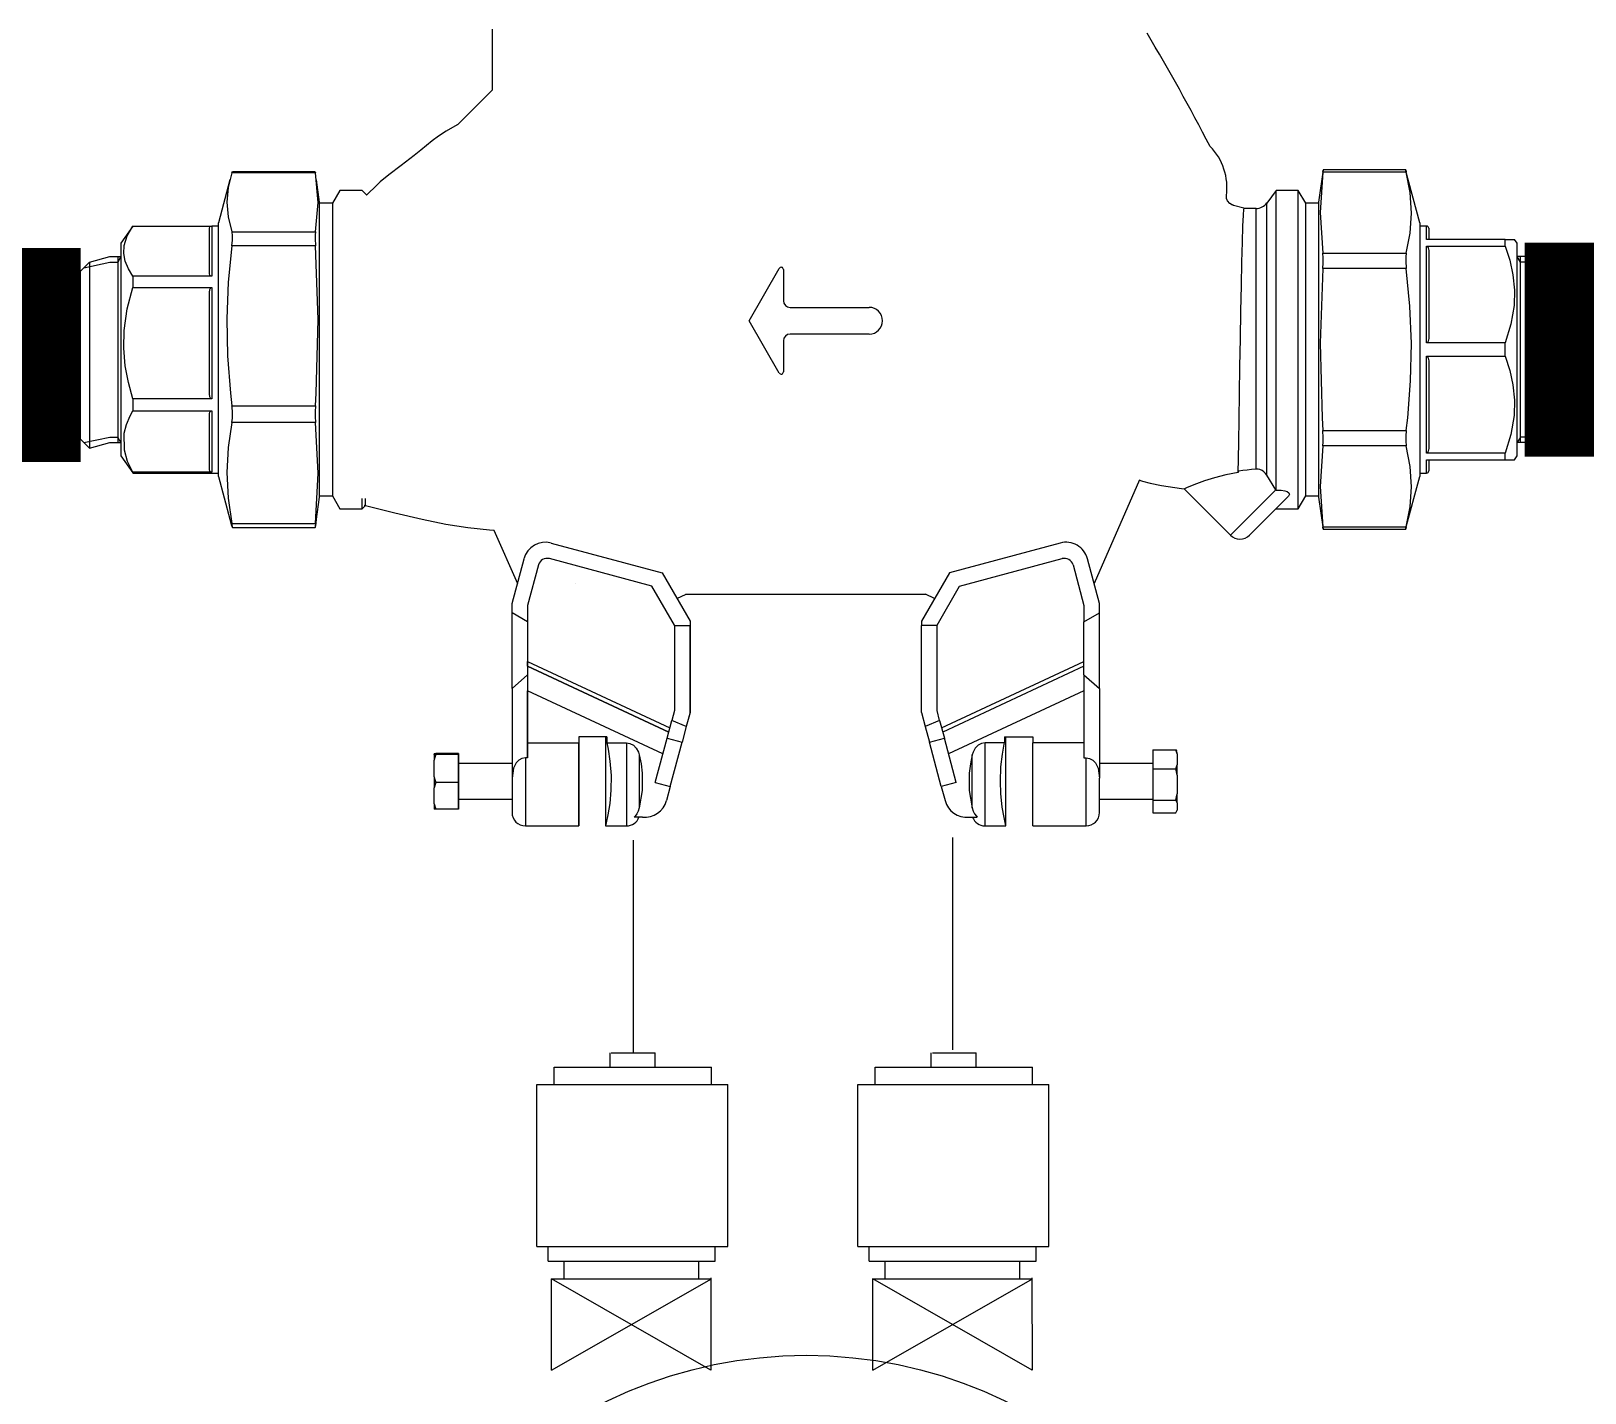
# Model space of a CAD drawing. Extents: x -6531732 to 89637, y -8915 to 32458.
# Drawn here: x 60513 to 61058, y 22452 to 22930 of the extents above; entities that cross this region are included whole.
import ezdxf
from ezdxf import colors
from ezdxf.entities.mleader import LeaderData, LeaderLine
from ezdxf.math import Vec2, Vec3

# ---------------------------------------------------------------- set-up
doc = ezdxf.new("R2010")
doc.units = 0
doc.linetypes.add('DASHED', pattern=[0.75, 0.5, -0.25])
doc.layers.add('SAN-MC-HIDRANT', color=1, linetype='HE_LINE', lineweight=25)
doc.layers.add('SAN-MC-VALVE', color=7, linetype='Continuous', lineweight=5)
doc.layers.add('SAN-MC-TEXT', color=7, linetype='Continuous')
doc.styles.add('MC-1_la_050', font='arial.ttf', dxfattribs={"height": 0.1})
doc.styles.get("Standard").update_dxf_attribs({"font": 'arial.ttf'})
doc.linetypes.add('HE_LINE', pattern='A,300,-250,["HE",Standard,S=0.5,R=0,X=-100.5,Y=-30.5],-100', length=650)

# ---------------------------------------------------------------- blocks, each defined once
blk = doc.blocks.new('Debitmetru')
at = {"layer": 'SAN-MC-VALVE', "linetype": 'Continuous', "lineweight": 5}
for p, q in [((142030.14, -92760.31), (142030.14, -92781.72)), ((142030.14, -92781.72), (142018.03, -92793.83)), ((141938.22, -92813.15), (141934.2, -92828.17)), ((141968.21, -92810.72), (141938.96, -92810.72)), ((141968.12, -92810.29), (141939.14, -92810.29)), ((141969.7, -92820.95), (141968.6, -92813.15)), ((142321.49, -92809.64), (142319.9, -92820.95)), ((142350.64, -92810.48), (142321.39, -92810.48)), ((142350.46, -92809.64), (142321.48, -92809.64)), ((142355.4, -92828.17), (142350.44, -92809.64)), ((141976.79, -92816.86), (141974.18, -92821.37)), ((141984.59, -92816.86), (141976.79, -92816.86)), ((141986.3, -92818.47), (141984.59, -92816.86)), ((142305.01, -92816.86), (142301.77, -92821.27)), ((142305.01, -92921.85), (142305.01, -92816.86)), ((142312.81, -92816.86), (142305.01, -92816.86)), ((142315.42, -92821.37), (142312.81, -92816.86)), ((142312.81, -92872.63), (142312.81, -92816.86)), ((141969.7, -92924.31), (141969.7, -92820.95)), ((141974.18, -92821.37), (141969.7, -92821.37)), ((141974.18, -92821.37), (141974.18, -92923.88)), ((142289.68, -92822), (142289.72, -92821.96)), ((142298, -92823.17), (142293.67, -92823.17)), ((142293.67, -92823.25), (142293.67, -92823.23)), ((142298, -92914.54), (142298, -92823.17)), ((142301.77, -92916.69), (142301.77, -92821.27)), ((142315.42, -92872.63), (142315.42, -92821.37)), ((142319.9, -92821.37), (142315.42, -92821.37)), ((142319.9, -92820.95), (142319.9, -92872.63)), ((141904.19, -92829.41), (141900.04, -92835.34)), ((141904.25, -92829.34), (141931.86, -92829.34)), ((141931.08, -92846.11), (141931.08, -92830.14)), ((141931.86, -92829.34), (141931.86, -92846.91)), ((141934.2, -92829.34), (141931.86, -92829.34)), ((141934.2, -92865.92), (141934.2, -92828.17)), ((142355.4, -92828.17), (142355.4, -92917.09)), ((142357.74, -92829.34), (142355.4, -92829.34)), ((142357.74, -92834.02), (142357.74, -92829.34)), ((142358.52, -92830.12), (142358.52, -92834.02)), ((141900.04, -92835.34), (141900.04, -92852.14)), ((141938.96, -92831.35), (141968.21, -92831.35)), ((142385.35, -92834.02), (142357.74, -92834.02)), ((142385.35, -92836.37), (142385.35, -92834.02)), ((142385.35, -92834.02), (142388.63, -92834.02)), ((142389.56, -92835.34), (142388.63, -92834.02)), ((142389.56, -92872.63), (142389.56, -92835.34)), ((141889.03, -92841.98), (141896.14, -92840.02)), ((141896.14, -92840.02), (141900.04, -92840.02)), ((141898.92, -92840.02), (141898.92, -92905.23)), ((141900.04, -92840.02), (141898.92, -92841.97)), ((141968.21, -92836.22), (141938.96, -92836.22)), ((142321.39, -92838.85), (142350.64, -92838.85)), ((142357.74, -92836.37), (142385.35, -92836.37)), ((142357.74, -92870.28), (142357.74, -92836.37)), ((142358.52, -92837.92), (142358.52, -92868.72)), ((142393.46, -92840.02), (142389.56, -92840.02)), ((142390.68, -92841.97), (142389.56, -92840.02)), ((142390.68, -92905.23), (142390.68, -92840.02)), ((142400.57, -92840.02), (142393.46, -92840.02)), ((142400.57, -92905.23), (142400.57, -92840.02)), ((142403.69, -92843.14), (142400.57, -92840.02)), ((141889.03, -92841.98), (141885.91, -92845.1)), ((141885.91, -92904.06), (141885.91, -92845.1)), ((141887.08, -92843.93), (141896.14, -92841.97)), ((141889.03, -92841.98), (141889.03, -92907.18)), ((141896.14, -92841.97), (141898.92, -92841.97)), ((141931.86, -92846.91), (141904.25, -92846.91)), ((141904.25, -92846.91), (141904.25, -92850.84)), ((142120.24, -92862.51), (142130.82, -92844.18)), ((142132.28, -92844.57), (142132.28, -92855.49)), ((142350.64, -92844.25), (142321.39, -92844.25)), ((142393.46, -92841.97), (142390.68, -92841.97)), ((142402.52, -92841.97), (142393.46, -92841.97)), ((142403.69, -92843.14), (142403.69, -92902.11)), ((141900.04, -92852.14), (141900.04, -92909.91)), ((141904.25, -92850.84), (141931.86, -92850.84)), ((141931.86, -92850.84), (141931.86, -92889.93)), ((141931.08, -92888.14), (141931.08, -92852.63)), ((142130.82, -92880.84), (142120.24, -92862.51)), ((142134.62, -92857.83), (142162.36, -92857.83)), ((141934.2, -92917.09), (141934.2, -92865.92)), ((142162.36, -92867.19), (142134.62, -92867.19)), ((142132.28, -92869.53), (142132.28, -92880.45)), ((142312.81, -92928.4), (142312.81, -92872.63)), ((142315.42, -92923.88), (142315.42, -92872.63)), ((142319.9, -92872.63), (142319.9, -92924.31)), ((142385.35, -92870.28), (142357.74, -92870.28)), ((142385.35, -92874.98), (142385.35, -92870.28)), ((142389.56, -92909.91), (142389.56, -92872.63)), ((142357.74, -92874.98), (142385.35, -92874.98)), ((142357.74, -92908.89), (142357.74, -92874.98)), ((142358.52, -92876.53), (142358.52, -92907.33)), ((141931.86, -92889.93), (141904.25, -92889.93)), ((141904.25, -92889.93), (141904.25, -92894.13)), ((141904.25, -92894.13), (141931.86, -92894.13)), ((141931.08, -92914.66), (141931.08, -92895.11)), ((141931.86, -92894.13), (141931.86, -92915.64)), ((141938.96, -92892.31), (141968.21, -92892.31)), ((141968.21, -92898.13), (141938.96, -92898.13)), ((142321.39, -92901), (142350.64, -92901)), ((141885.91, -92904.06), (141889.03, -92907.18)), ((141887.08, -92905.23), (141896.14, -92903.28)), ((141889.03, -92907.18), (141896.14, -92905.23)), ((141896.14, -92903.28), (141898.92, -92903.28)), ((141896.14, -92905.23), (141900.04, -92905.23)), ((141900.04, -92905.23), (141898.92, -92903.28)), ((142350.64, -92906.4), (142321.39, -92906.4)), ((142390.68, -92903.28), (142389.56, -92905.23)), ((142393.46, -92905.23), (142389.56, -92905.23)), ((142393.46, -92903.28), (142390.68, -92903.28)), ((142402.52, -92903.28), (142393.46, -92903.28)), ((142400.57, -92905.23), (142393.46, -92905.23)), ((142400.57, -92905.23), (142403.69, -92902.11)), ((141900.04, -92909.91), (141904.19, -92915.84)), ((142385.35, -92908.89), (142357.74, -92908.89)), ((142357.74, -92911.24), (142385.35, -92911.24)), ((142357.74, -92915.92), (142357.74, -92911.24)), ((142358.52, -92911.24), (142358.52, -92915.14)), ((142385.35, -92911.24), (142385.35, -92908.89)), ((142385.35, -92911.24), (142388.63, -92911.24)), ((142388.63, -92911.24), (142389.56, -92909.91)), ((141931.86, -92915.64), (141904.25, -92915.64)), ((141904.25, -92915.64), (141904.25, -92915.92)), ((141904.25, -92915.92), (141931.86, -92915.92)), ((141931.86, -92915.92), (141934.2, -92915.92)), ((141934.2, -92917.09), (141938.22, -92932.1)), ((142291.78, -92915.27), (142291.77, -92915.69)), ((142304.95, -92921.76), (142301.77, -92916.69)), ((142350.44, -92935.61), (142355.4, -92917.09)), ((142355.4, -92915.92), (142357.74, -92915.92)), ((142257.18, -92918.28), (142241.21, -92954.57)), ((142272.79, -92921.43), (142289.03, -92937.68)), ((142289.03, -92937.68), (142304.95, -92921.76)), ((142304.95, -92921.76), (142305.01, -92921.85)), ((141968.6, -92932.1), (141969.7, -92924.31)), ((141969.7, -92923.88), (141974.18, -92923.88)), ((141974.18, -92923.88), (141976.79, -92928.4)), ((141976.79, -92928.4), (141984.59, -92928.4)), ((141984.59, -92928.4), (141984.59, -92924.83)), ((141984.59, -92928.4), (141985.88, -92927.19)), ((142309.33, -92924), (142295.65, -92937.68)), ((142305.01, -92928.4), (142305.01, -92928.32)), ((142305.01, -92928.4), (142312.81, -92928.4)), ((142312.81, -92928.4), (142315.42, -92923.88)), ((142315.42, -92923.88), (142319.9, -92923.88)), ((142319.9, -92924.31), (142321.49, -92935.61)), ((141938.96, -92934.53), (141938.31, -92932.07)), ((141938.96, -92933.59), (141968.21, -92933.59)), ((141968.44, -92932.08), (141968.21, -92934.53)), ((141939.14, -92934.96), (141968.12, -92934.96)), ((142030.81, -92935.88), (142039.03, -92954.57)), ((142321.39, -92934.77), (142350.64, -92934.77)), ((142321.48, -92935.61), (142350.46, -92935.61)), ((142050.9, -92940.41), (142089.77, -92950.83)), ((142229.34, -92940.41), (142190.47, -92950.83)), ((142037.16, -92961.55), (142041.35, -92945.93)), ((142046.42, -92948.09), (142042.62, -92962.26)), ((142046.42, -92948.09), (142042.62, -92962.26)), ((142046.42, -92948.09), (142046.42, -92948.09)), ((142086.17, -92955.52), (142050.24, -92945.89)), ((142086.17, -92955.52), (142050.24, -92945.89)), ((142050.24, -92945.89), (142050.24, -92945.89)), ((142194.07, -92955.52), (142230, -92945.89)), ((142233.82, -92948.09), (142237.62, -92962.26)), ((142243.08, -92961.55), (142238.9, -92945.93)), ((142059.26, -92954.76), (142059.26, -92954.76)), ((142094.1, -92969.25), (142086.17, -92955.52)), ((142094.1, -92969.25), (142086.17, -92955.52)), ((142086.17, -92955.52), (142086.17, -92955.52)), ((142089.77, -92950.83), (142099.56, -92967.79)), ((142190.47, -92950.83), (142180.68, -92967.79)), ((142186.14, -92969.25), (142194.07, -92955.52)), ((142094.96, -92959.82), (142098.16, -92958.35)), ((142182.24, -92958.43), (142098, -92958.43)), ((142185.28, -92959.82), (142182.08, -92958.35)), ((142037.16, -92964.89), (142037.16, -92961.55)), ((142037.16, -92991.45), (142037.16, -92964.89)), ((142042.62, -92968.05), (142037.16, -92964.89)), ((142042.62, -92962.26), (142042.62, -92968.05)), ((142042.62, -92962.26), (142042.62, -92981.9)), ((142042.62, -92962.26), (142042.62, -92962.26)), ((142237.62, -92962.26), (142237.62, -92968.05)), ((142237.62, -92968.05), (142243.08, -92964.89)), ((142243.08, -92964.89), (142243.08, -92961.55)), ((142243.08, -92991.45), (142243.08, -92964.89)), ((142042.62, -92968.05), (142042.62, -92986.64)), ((142094.1, -92969.37), (142094.1, -92969.25)), ((142094.1, -92969.37), (142094.1, -92999.1)), ((142094.1, -92969.37), (142099.56, -92969.37)), ((142099.56, -92967.79), (142099.56, -92999.82)), ((142099.56, -92967.79), (142099.56, -92967.79)), ((142099.56, -92967.79), (142099.56, -92969.37)), ((142099.56, -92999.82), (142099.56, -92969.37)), ((142180.68, -92967.79), (142180.68, -92969.37)), ((142180.68, -92999.82), (142180.68, -92969.37)), ((142186.14, -92969.37), (142180.68, -92969.37)), ((142186.14, -92969.37), (142186.14, -92969.25)), ((142186.14, -92999.1), (142186.14, -92969.37)), ((142237.62, -92986.64), (142237.62, -92968.05)), ((142042.62, -92981.9), (142092.48, -93005.15)), ((142042.62, -92983.62), (142042.62, -92981.9)), ((142187.76, -93005.15), (142237.62, -92981.9)), ((142037.16, -92991.45), (142042.62, -92986.64)), ((142042.62, -92983.62), (142092.07, -93006.68)), ((142092.07, -93006.68), (142042.62, -92983.62)), ((142042.62, -92983.62), (142092.07, -93006.68)), ((142092.07, -93006.68), (142042.62, -92983.62)), ((142042.62, -92983.62), (142042.62, -92992.22)), ((142042.62, -92983.62), (142042.62, -92983.62)), ((142042.62, -92986.64), (142042.62, -93015.69)), ((142237.62, -92983.62), (142188.17, -93006.68)), ((142237.62, -92986.64), (142237.62, -93015.69)), ((142237.62, -92986.64), (142243.08, -92991.45)), ((142037.16, -92991.45), (142037.16, -93022.8)), ((142042.62, -93010.44), (142042.62, -92992.22)), ((142090.02, -93014.33), (142042.62, -92992.22)), ((142237.62, -92992.22), (142190.22, -93014.33)), ((142243.08, -92991.45), (142243.08, -93022.8)), ((142094.1, -92999.1), (142093.17, -93002.56)), ((142187.07, -93002.56), (142186.14, -92999.1)), ((142091.52, -93008.74), (142093.17, -93002.56)), ((142098.25, -93004.72), (142093.17, -93002.56)), ((142098.25, -93004.72), (142096.79, -93010.15)), ((142098.25, -93004.72), (142096.79, -93010.15)), ((142099.56, -92999.82), (142098.25, -93004.72)), ((142099.56, -92999.82), (142098.25, -93004.72)), ((142099.56, -92999.82), (142099.14, -93001.37)), ((142099.56, -92999.82), (142099.14, -93001.37)), ((142099.14, -93001.37), (142099.14, -93001.37)), ((142099.56, -92999.82), (142099.56, -92999.82)), ((142099.56, -92999.82), (142099.56, -92999.82)), ((142099.56, -92999.82), (142099.56, -92999.82)), ((142180.68, -92999.82), (142181.99, -93004.72)), ((142187.07, -93002.56), (142181.99, -93004.72)), ((142181.99, -93004.72), (142183.45, -93010.15)), ((142187.07, -93002.56), (142188.72, -93008.74)), ((142070.41, -93008.35), (142060.56, -93008.35)), ((142070.41, -93008.35), (142060.56, -93008.35)), ((142060.56, -93008.35), (142060.56, -93010.44)), ((142060.56, -93008.35), (142060.56, -93008.35)), ((142060.56, -93008.35), (142060.56, -93010.44)), ((142069.92, -93008.35), (142069.92, -93039.55)), ((142070.41, -93008.35), (142070.41, -93010.44)), ((142087.33, -93024.37), (142091.52, -93008.74)), ((142091.52, -93008.74), (142096.79, -93010.15)), ((142092.6, -93025.78), (142096.79, -93010.15)), ((142092.6, -93025.78), (142096.79, -93010.15)), ((142183.45, -93010.15), (142188.72, -93008.74)), ((142187.64, -93025.78), (142183.45, -93010.15)), ((142192.91, -93024.37), (142188.72, -93008.74)), ((142209.83, -93008.35), (142219.68, -93008.35)), ((142209.83, -93008.35), (142209.83, -93010.44)), ((142210.32, -93039.55), (142210.32, -93008.35)), ((142219.68, -93008.35), (142219.68, -93010.44)), ((142010.4, -93014.17), (142009.86, -93014.25)), ((142009.86, -93014.47), (142009.86, -93014.25)), ((142009.86, -93014.47), (142009.86, -93016.53)), ((142018.44, -93014.17), (142010.4, -93014.17)), ((142018.44, -93014.54), (142010.4, -93014.54)), ((142018.44, -93014.17), (142018.44, -93023.57)), ((142018.44, -93014.54), (142018.44, -93014.17)), ((142018.44, -93024.32), (142018.44, -93014.54)), ((142041.84, -93015.69), (142041.84, -93039.55)), ((142042.62, -93015.69), (142041.84, -93015.69)), ((142042.62, -93010.44), (142060.56, -93010.44)), ((142042.62, -93015.69), (142042.62, -93010.44)), ((142070.41, -93010.44), (142077.25, -93010.44)), ((142077.25, -93010.44), (142077.25, -93039.55)), ((142081.77, -93014.65), (142081.77, -93033.24)), ((142198.47, -93033.24), (142198.47, -93014.65)), ((142202.99, -93039.55), (142202.99, -93010.44)), ((142209.83, -93010.44), (142202.99, -93010.44)), ((142219.68, -93039.55), (142219.68, -93010.44)), ((142237.62, -93010.44), (142219.68, -93010.44)), ((142237.62, -93015.69), (142238.4, -93015.69)), ((142238.4, -93039.55), (142238.4, -93015.69)), ((142261.8, -93012.94), (142269.84, -93012.94)), ((142261.8, -93012.94), (142261.8, -93019.51)), ((142269.84, -93012.94), (142270.16, -93013.48)), ((142270.38, -93014.27), (142269.84, -93012.94)), ((142270.38, -93014.27), (142270.38, -93013.81)), ((142270.38, -93014.27), (142270.38, -93018.18)), ((142009.86, -93022.33), (142009.86, -93016.53)), ((142037.16, -93017.71), (142018.44, -93017.71)), ((142018.44, -93029.3), (142018.44, -93017.71)), ((142060.56, -93029.21), (142060.56, -93018.75)), ((142261.8, -93017.71), (142243.08, -93017.71)), ((142261.8, -93019.51), (142269.84, -93019.51)), ((142261.8, -93019.51), (142261.8, -93030.52)), ((142269.84, -93019.51), (142270.38, -93018.18)), ((142270.38, -93021.75), (142270.38, -93018.18)), ((142009.86, -93022.33), (142009.86, -93026.23)), ((142010.4, -93024.32), (142009.86, -93026.23)), ((142009.86, -93031.81), (142009.86, -93026.23)), ((142018.44, -93024.32), (142010.4, -93024.32)), ((142018.44, -93023.57), (142018.44, -93033.35)), ((142018.44, -93033.72), (142018.44, -93024.32)), ((142037.16, -93022.8), (142037.16, -93034.87)), ((142037.16, -93022.8), (142037.16, -93022.8)), ((142037.16, -93022.8), (142037.16, -93022.8)), ((142037.16, -93022.8), (142037.16, -93022.8)), ((142087.33, -93024.37), (142092.6, -93025.78)), ((142092.6, -93025.78), (142091.29, -93030.69)), ((142092.6, -93025.78), (142091.29, -93030.69)), ((142192.91, -93024.37), (142187.64, -93025.78)), ((142187.64, -93025.78), (142188.95, -93030.69)), ((142243.08, -93034.87), (142243.08, -93022.8)), ((142243.08, -93022.8), (142243.08, -93022.8)), ((142270.38, -93021.75), (142270.38, -93028.28)), ((142009.86, -93031.81), (142009.86, -93033.64)), ((142009.86, -93031.81), (142010.4, -93033.72)), ((142018.44, -93030.19), (142018.44, -93029.3)), ((142018.44, -93030.19), (142037.16, -93030.19)), ((142091.29, -93030.69), (142091.29, -93030.69)), ((142243.08, -93030.19), (142261.8, -93030.19)), ((142261.8, -93030.52), (142269.84, -93030.52)), ((142261.8, -93030.52), (142261.8, -93034.95)), ((142270.38, -93031.42), (142270.38, -93028.28)), ((142270.38, -93031.42), (142270.38, -93034.05)), ((142010.4, -93033.72), (142009.86, -93033.64)), ((142018.44, -93033.72), (142010.4, -93033.72)), ((142018.44, -93033.35), (142018.44, -93033.72)), ((142082.93, -93036.43), (142079.99, -93036.43)), ((142082.93, -93036.43), (142079.99, -93036.43)), ((142082.93, -93036.43), (142082.93, -93036.43)), ((142197.31, -93036.43), (142200.26, -93036.43)), ((142261.8, -93034.95), (142269.84, -93034.95)), ((142269.84, -93034.95), (142270.38, -93034.05)), ((142270.38, -93034.09), (142270.38, -93034.05)), ((142041.84, -93039.55), (142060.56, -93039.55)), ((142069.92, -93039.55), (142077.25, -93039.55)), ((142202.99, -93039.55), (142210.32, -93039.55)), ((142219.68, -93039.55), (142238.4, -93039.55))]:
    blk.add_line(p, q, dxfattribs=at)
at = {"layer": 'SAN-MC-VALVE', "lineweight": 5}
for p, q in [((142079.64, -93044.52), (142079.64, -93119.01)), ((142191.61, -93043.56), (142191.61, -93118.05)), ((142071.57, -93124.13), (142071.57, -93119.01)), ((142071.94, -93119.01), (142087.33, -93119.01)), ((142087.33, -93124.13), (142087.33, -93119.01)), ((142184.13, -93124.13), (142184.13, -93119.01)), ((142184.51, -93119.01), (142199.89, -93119.01)), ((142199.89, -93124.13), (142199.89, -93119.01)), ((142051.91, -93124.13), (142107.04, -93124.13)), ((142051.91, -93130.11), (142051.91, -93124.13)), ((142107.04, -93130.11), (142107.04, -93124.13)), ((142164.48, -93130.11), (142164.48, -93124.13)), ((142164.48, -93124.13), (142219.6, -93124.13)), ((142219.6, -93130.11), (142219.6, -93124.13)), ((142045.83, -93130.11), (142112.83, -93130.11)), ((142045.83, -93186.89), (142045.83, -93130.11)), ((142112.83, -93186.89), (142112.83, -93130.11)), ((142158.4, -93186.89), (142158.4, -93130.11)), ((142158.4, -93130.11), (142225.4, -93130.11)), ((142225.4, -93186.89), (142225.4, -93130.11)), ((142045.83, -93186.89), (142112.83, -93186.89)), ((142049.78, -93192.01), (142049.78, -93186.89)), ((142108.32, -93192.01), (142108.32, -93186.89)), ((142158.4, -93186.89), (142225.4, -93186.89)), ((142162.34, -93192.01), (142162.34, -93186.89)), ((142220.88, -93192.01), (142220.88, -93186.89)), ((142049.78, -93192.01), (142108.32, -93192.01)), ((142055.44, -93192.01), (142102.66, -93192.01)), ((142055.44, -93198.31), (142055.44, -93192.01)), ((142102.66, -93198.44), (142102.66, -93192.01)), ((142162.34, -93192.01), (142220.88, -93192.01)), ((142168, -93198.31), (142168, -93192.01)), ((142168, -93192.01), (142215.22, -93192.01)), ((142215.22, -93198.44), (142215.22, -93192.01)), ((142051, -93198.31), (142107, -93198.31)), ((142051.03, -93230.31), (142107.03, -93198.31)), ((142106.9, -93230.31), (142051.03, -93198.31)), ((142051.03, -93198.31), (142107.03, -93198.31)), ((142051.03, -93230.31), (142051.03, -93198.31)), ((142106.8, -93197.95), (142106.8, -93197.95)), ((142106.83, -93197.95), (142106.9, -93230.31)), ((142163.56, -93198.31), (142219.56, -93198.31)), ((142163.59, -93230.31), (142163.59, -93198.31)), ((142163.59, -93230.31), (142219.59, -93198.31)), ((142219.46, -93230.31), (142163.59, -93198.31)), ((142163.59, -93198.31), (142219.59, -93198.31)), ((142219.37, -93197.95), (142219.37, -93197.95)), ((142219.4, -93197.95), (142219.46, -93230.31))]:
    blk.add_line(p, q, dxfattribs=at)
at = {"layer": 'SAN-MC-VALVE', "linetype": 'Continuous', "lineweight": 5, "flags": 128}
for points in [[(142018.08, -92793.81), (142017.86, -92793.92), (142014.1, -92796.05), (142011.36, -92797.85), (142009.18, -92799.49), (142007.21, -92801.1), (142005.18, -92802.78), (142002.88, -92804.62), (141998.24, -92808.12), (141994, -92811.36), (141990.95, -92813.9), (141988.88, -92815.79), (141987.09, -92817.53), (141986.08, -92818.51)], [(141938.96, -92810.72), (141937.62, -92815.82), (141937.13, -92820.95), (141937.6, -92826.15), (141938.96, -92831.35)], [(141938.96, -92810.72), (141939.13, -92810.3), (141939.14, -92810.33)], [(141968.12, -92810.3), (141968.2, -92810.63), (141968.21, -92810.72)], [(141968.21, -92831.35), (141969.18, -92821.06), (141968.21, -92810.72)], [(142321.39, -92810.48), (142320.42, -92824.63), (142321.39, -92838.85)], [(142321.39, -92810.48), (142321.48, -92809.75), (142321.48, -92809.73)], [(142350.46, -92809.73), (142350.45, -92809.7), (142350.6, -92810.3), (142350.64, -92810.48)], [(142350.64, -92838.85), (142351.98, -92831.84), (142352.47, -92824.78), (142352, -92817.63), (142350.64, -92810.48)], [(142289.72, -92821.97), (142288.76, -92821.46), (142287.99, -92820.56), (142287.65, -92819.7), (142287.58, -92818.94), (142287.62, -92818.62)], [(142293.69, -92823.11), (142290.14, -92822.09), (142289.71, -92821.92)], [(142291.77, -92915.69), (142291.84, -92910.9), (142291.92, -92905.01), (142292.04, -92897.02), (142292.17, -92888.09), (142292.32, -92878.56), (142292.48, -92868.81), (142292.66, -92859.22), (142292.84, -92850.15), (142293.03, -92841.95), (142293.23, -92834.95), (142293.41, -92829.4), (142293.57, -92825.53), (142293.67, -92823.45), (142293.68, -92823.34)], [(141904.25, -92846.91), (141902.65, -92844.33), (141901.54, -92841.7), (141901, -92838.93), (141901.15, -92836.15), (141902.25, -92832.73), (141904.25, -92829.34)], [(141931.08, -92830.14), (141931.22, -92829.67), (141931.33, -92829.54), (141931.53, -92829.42)], [(141938.96, -92836.22), (141939.13, -92834.28), (141939.15, -92832.64), (141939, -92831.5), (141938.96, -92831.35)], [(141968.21, -92831.35), (141968.12, -92832.42), (141968.12, -92834.02), (141968.2, -92835.96), (141968.21, -92836.22)], [(141938.96, -92836.22), (141937.69, -92849), (141937.14, -92861.85), (141937.4, -92874.86), (141938.45, -92887.86), (141938.96, -92892.31)], [(141968.21, -92892.31), (141968.48, -92887.96), (141969.17, -92862.14), (141968.21, -92836.22)], [(142321.39, -92844.25), (142321.48, -92842.2), (142321.48, -92840.38), (142321.4, -92838.99), (142321.39, -92838.85)], [(142350.64, -92838.85), (142350.47, -92840.15), (142350.45, -92841.89), (142350.6, -92843.88), (142350.64, -92844.25)], [(142357.74, -92836.37), (142357.87, -92836.39), (142358, -92836.45), (142358.17, -92836.62), (142358.37, -92837), (142358.52, -92837.92)], [(142385.35, -92836.37), (142386.95, -92841.35), (142388.06, -92846.43), (142388.6, -92851.77), (142388.46, -92857.13), (142387.35, -92863.73), (142385.35, -92870.28)], [(141931.86, -92846.91), (141931.73, -92846.9), (141931.6, -92846.87), (141931.43, -92846.78), (141931.23, -92846.58), (141931.08, -92846.11)], [(142321.39, -92844.25), (142320.43, -92870.37), (142321.12, -92896.59), (142321.39, -92901)], [(142350.64, -92901), (142351.15, -92896.49), (142352.19, -92883.56), (142352.46, -92870.54), (142351.92, -92857.39), (142350.64, -92844.25)], [(141904.25, -92889.93), (141902.65, -92884.18), (141901.54, -92878.33), (141901, -92872.17), (141901.15, -92866), (141902.25, -92858.38), (141904.25, -92850.84)], [(141931.08, -92852.63), (141931.22, -92851.59), (141931.33, -92851.3), (141931.56, -92850.97), (141931.69, -92850.88), (141931.83, -92850.84), (141931.86, -92850.84)], [(142358.52, -92868.72), (142358.38, -92869.63), (142358.27, -92869.88), (142358.04, -92870.16), (142357.91, -92870.24), (142357.77, -92870.27), (142357.74, -92870.28)], [(142357.74, -92874.98), (142357.87, -92875), (142358, -92875.06), (142358.17, -92875.23), (142358.37, -92875.61), (142358.52, -92876.53)], [(142385.35, -92874.98), (142386.95, -92879.96), (142388.06, -92885.04), (142388.6, -92890.38), (142388.46, -92895.74), (142387.35, -92902.34), (142385.35, -92908.89)], [(141931.86, -92889.93), (141931.73, -92889.91), (141931.6, -92889.83), (141931.43, -92889.64), (141931.23, -92889.2), (141931.08, -92888.14)], [(141904.25, -92915.64), (141902.39, -92911.84), (141901.24, -92907.91), (141901.23, -92901.95), (141902.03, -92898.89), (141903.31, -92895.88), (141904.25, -92894.13)], [(141931.08, -92895.11), (141931.22, -92894.54), (141931.33, -92894.38), (141931.56, -92894.2), (141931.69, -92894.15), (141931.83, -92894.13), (141931.86, -92894.13)], [(141938.96, -92898.13), (141939.13, -92896.61), (141939.15, -92894.72), (141939, -92892.69), (141938.96, -92892.31)], [(141968.21, -92892.31), (141968.12, -92894.4), (141968.12, -92896.35), (141968.2, -92897.96), (141968.21, -92898.13)], [(141938.96, -92898.13), (141937.62, -92906.89), (141937.13, -92915.72), (141937.6, -92924.65), (141938.96, -92933.59)], [(141968.21, -92933.59), (141969.18, -92915.9), (141968.21, -92898.13)], [(142321.39, -92906.4), (142321.48, -92905.07), (142321.48, -92903.29), (142321.4, -92901.26), (142321.39, -92901)], [(142350.64, -92901), (142350.47, -92903.01), (142350.45, -92904.82), (142350.6, -92906.2), (142350.64, -92906.4)], [(142321.39, -92906.4), (142320.42, -92920.56), (142321.39, -92934.77)], [(142350.64, -92934.77), (142351.98, -92927.76), (142352.47, -92920.7), (142352, -92913.55), (142350.64, -92906.4)], [(142358.52, -92907.33), (142358.38, -92908.24), (142358.27, -92908.49), (142358.04, -92908.77), (142357.91, -92908.85), (142357.77, -92908.88), (142357.74, -92908.89)], [(141931.86, -92915.64), (141931.73, -92915.63), (141931.6, -92915.59), (141931.43, -92915.48), (141931.23, -92915.24), (141931.08, -92914.66)], [(142291.77, -92915.69), (142287.44, -92916.53), (142283.46, -92917.56), (142279.96, -92918.66), (142277.06, -92919.7), (142274.98, -92920.5), (142273.56, -92921.08), (142272.87, -92921.37), (142272.85, -92921.37)], [(142298, -92914.54), (142296.43, -92914.67), (142294.87, -92914.83), (142293.31, -92915.03), (142291.78, -92915.27)], [(142301.77, -92916.69), (142301.31, -92916.05), (142300.73, -92915.48), (142300.08, -92915.03), (142299.33, -92914.7), (142298.69, -92914.56), (142298, -92914.54)], [(142257.12, -92918.41), (142258.13, -92918.71), (142260.9, -92919.43), (142264.84, -92920.27), (142271.87, -92921.31), (142272.85, -92921.39)], [(142305.01, -92921.85), (142306.85, -92921.88), (142308.08, -92922.1), (142308.92, -92922.41), (142309.47, -92922.82), (142309.67, -92923.25), (142309.49, -92923.81), (142309.33, -92924)], [(141985.27, -92927.11), (141996.1, -92929.89), (142005.68, -92932.1), (142013.97, -92933.76), (142021.67, -92935.01), (142029.21, -92935.85), (142030.85, -92935.93)], [(141985.8, -92927.11), (141985.79, -92926.76), (141985.73, -92924.83)], [(141938.96, -92934.53), (141939.13, -92934.95), (141939.15, -92934.7), (141939, -92933.82), (141938.96, -92933.59)], [(141968.21, -92933.59), (141968.12, -92934.6), (141968.12, -92934.96), (141968.2, -92934.62), (141968.21, -92934.53)], [(142321.48, -92935.52), (142321.48, -92935.54), (142321.4, -92934.9), (142321.39, -92934.77)], [(142350.64, -92934.77), (142350.47, -92935.49), (142350.46, -92935.53)], [(142069.92, -93008.35), (142069.95, -93008.35), (142070.04, -93008.35), (142070.2, -93008.35), (142070.41, -93008.35)], [(142009.86, -93014.47), (142009.87, -93014.47), (142010.4, -93014.54)], [(142010.4, -93014.54), (142010.1, -93015.53), (142009.86, -93016.53)], [(142041.84, -93015.69), (142040.59, -93015.91), (142039.49, -93016.51), (142038.57, -93017.44), (142037.65, -93019.26), (142037.16, -93022.8)], [(142060.56, -93010.44), (142060.56, -93012.19), (142060.56, -93014.39), (142060.56, -93016.94), (142060.56, -93019.76), (142060.56, -93022.74), (142060.56, -93025.76), (142060.56, -93028.71), (142060.56, -93031.48), (142060.56, -93033.97), (142060.56, -93036.09), (142060.56, -93037.75), (142060.56, -93038.89), (142060.56, -93039.47), (142060.56, -93039.47), (142060.56, -93038.89), (142060.56, -93037.75), (142060.56, -93036.09), (142060.56, -93033.97), (142060.56, -93031.48), (142060.56, -93028.71), (142060.56, -93025.76), (142060.56, -93022.74), (142060.56, -93019.76), (142060.56, -93016.94), (142060.56, -93014.39), (142060.56, -93012.19), (142060.56, -93010.44)], [(142070.41, -93010.44), (142070.85, -93012.61), (142071.48, -93016.8), (142071.87, -93021.84), (142071.82, -93027), (142071.4, -93031.74), (142070.77, -93035.71), (142070.19, -93038.45), (142069.92, -93039.53), (142069.94, -93039.46)], [(142077.25, -93010.44), (142078.47, -93010.62), (142079.69, -93011.24), (142080.72, -93012.25), (142081.48, -93013.65), (142081.77, -93014.65)], [(142081.77, -93014.65), (142082.37, -93017.84), (142082.79, -93021.05), (142082.77, -93027.1), (142081.77, -93033.24)], [(142198.47, -93014.65), (142197.88, -93017.84), (142197.45, -93021.05), (142197.47, -93027.1), (142198.47, -93033.24)], [(142202.99, -93010.44), (142201.77, -93010.62), (142200.55, -93011.24), (142199.52, -93012.25), (142198.76, -93013.65), (142198.47, -93014.65)], [(142210.3, -93039.46), (142210.16, -93038.89), (142209.66, -93036.65), (142209.01, -93032.99), (142208.49, -93028.22), (142208.34, -93023.95), (142208.55, -93018.87), (142209.09, -93014.38), (142209.74, -93010.86), (142209.83, -93010.44)], [(142238.4, -93015.69), (142239.65, -93015.91), (142240.75, -93016.51), (142241.67, -93017.44), (142242.59, -93019.26), (142243.08, -93022.8)], [(142270.38, -93021.75), (142270.14, -93020.63), (142269.84, -93019.51)], [(142009.86, -93022.33), (142010.1, -93023.33), (142010.4, -93024.32)], [(142269.84, -93030.52), (142270.14, -93029.41), (142270.38, -93028.28)], [(142270.38, -93031.42), (142270.37, -93031.39), (142269.84, -93030.52)], [(142081.77, -93033.24), (142081.42, -93034.41), (142080.95, -93035.31), (142080.31, -93036.12), (142079.99, -93036.43)], [(142081.66, -93036.43), (142081.28, -93036.43), (142080.63, -93036.43), (142079.99, -93036.43)], [(142198.47, -93033.24), (142198.83, -93034.41), (142199.29, -93035.31), (142199.93, -93036.12), (142200.26, -93036.43)]]:
    blk.add_lwpolyline(points, dxfattribs=at)
at = {"layer": 'SAN-MC-VALVE', "lineweight": 5}
blk.add_circle((142140.3, -93385.14), 160.08, dxfattribs=at)
at = {"layer": 'SAN-MC-VALVE', "linetype": 'Continuous', "lineweight": 5}
for centre, radius, start, end in [((141562.05, -93175.23), 811.07, 27.44335, 30.65148), ((142267.48, -92815.8), 20.32, 351.9904, 45), ((142298, -92818.49), 4.68, 270, 323.6888), ((142357.74, -92830.12), 0.78, 0, 90), ((142131.5, -92844.57), 0.78, 0, 150), ((142134.62, -92855.49), 2.34, 180, 270), ((142162.36, -92862.51), 4.68, 270, 90), ((142134.62, -92869.53), 2.34, 90, 180), ((142131.5, -92880.45), 0.78, 210, 0), ((142357.74, -92915.14), 0.78, 270, 0), ((142292.34, -92934.37), 4.68, 225, 315), ((142048.88, -92947.95), 7.8, 75, 165), ((142231.36, -92947.95), 7.8, 15, 105), ((142049.43, -92948.9), 3.12, 75, 165), ((142049.43, -92948.9), 3.12, 75, 165), ((142230.81, -92948.9), 3.12, 15, 105), ((142083.75, -93028.67), 7.8, 263.9337, 345), ((142083.75, -93028.67), 7.8, 263.9337, 345), ((142196.49, -93028.67), 7.8, 195, 276.0663), ((142041.84, -93034.87), 4.68, 180, 270), ((142077.25, -93034.87), 4.68, 270, 340.531), ((142202.99, -93034.87), 4.68, 199.4997, 270), ((142238.4, -93034.87), 4.68, 270, 0)]:
    blk.add_arc(centre, radius, start, end, dxfattribs=at)

msp = doc.modelspace()

# ---------------------------------------------------------------- linework, layer by layer
at = {"layer": 'SAN-MC-HIDRANT', "color": 6, "linetype": 'DASHED', "ltscale": 500, "const_width": 75}
for points in [[(57851.4, 22584.64), (57851.4, 22768.14, -0.414214), (57901.4, 22818.14), (60530.36, 22816)], [(61036.66, 22817.95), (67664.28, 22817.68, -0.414135), (67764.28, 22717.71), (67765.61, 18517.47)]]:
    msp.add_lwpolyline(points, format="xyb", dxfattribs=at)

# ---------------------------------------------------------------- block references
at = {"layer": 'SAN-MC-VALVE'}
msp.add_blockref('Debitmetru', (-81355.55, 115690.58), dxfattribs=at)

# ---------------------------------------------------------------- leaders
at = {"layer": 'SAN-MC-TEXT'}
ml = msp.add_multileader_mtext('Standard', dxfattribs=at)
ml.set_content('{\\H0.83333x;VTf\\P(normal inchis)}', color=256, style='MC-1_la_050')
ml.set_leader_properties()
ml.build(insert=Vec2(0, 0))
ml.multileader.update_dxf_attribs({"text_left_attachment_type": 6, "text_right_attachment_type": 6, "text_top_attachment_type": 0, "text_bottom_attachment_type": 0, "dogleg_length": 0.005, "arrow_head_size": 150})
ctx = ml.context
ctx.base_point, ctx.char_height, ctx.arrow_head_size, ctx.landing_gap_size, ctx.plane_origin = Vec3(59486.65, 25037.05, -2.27), 180, 150, 0, Vec3(55720.48, 30181.35, -2.27)
ctx.left_attachment, ctx.right_attachment, ctx.text_align_type = 6, 6, 1
notes = []
notes.append((ctx, [(1, (1, 1, 0), (59486.65, 25037.05, -2.27), (1, 0), 0.005, [(0, [(59160.29, 22882.77, -2.27)], 256, [])])]))
ctx.mtext.insert, ctx.mtext.width, ctx.mtext.alignment, ctx.mtext.flow_direction = Vec3(60163.54, 25261.15, -2.27), 1670.7902, 2, 5
for ctx, leaders in notes:
    for number, flags, end, landing, length, lines in leaders:
        leader = LeaderData()
        leader.index, (leader.has_last_leader_line, leader.has_dogleg_vector, leader.attachment_direction) = number, flags
        leader.last_leader_point, leader.dogleg_vector, leader.dogleg_length = Vec3(end), Vec3(landing), length
        for number, points, colour, breaks in lines:
            line = LeaderLine()
            line.index, line.vertices, line.color, line.breaks = number, Vec3.list(points), colors.encode_raw_color(colour), breaks
            leader.lines.append(line)
        ctx.leaders.append(leader)

doc.saveas('drawing.dxf')
